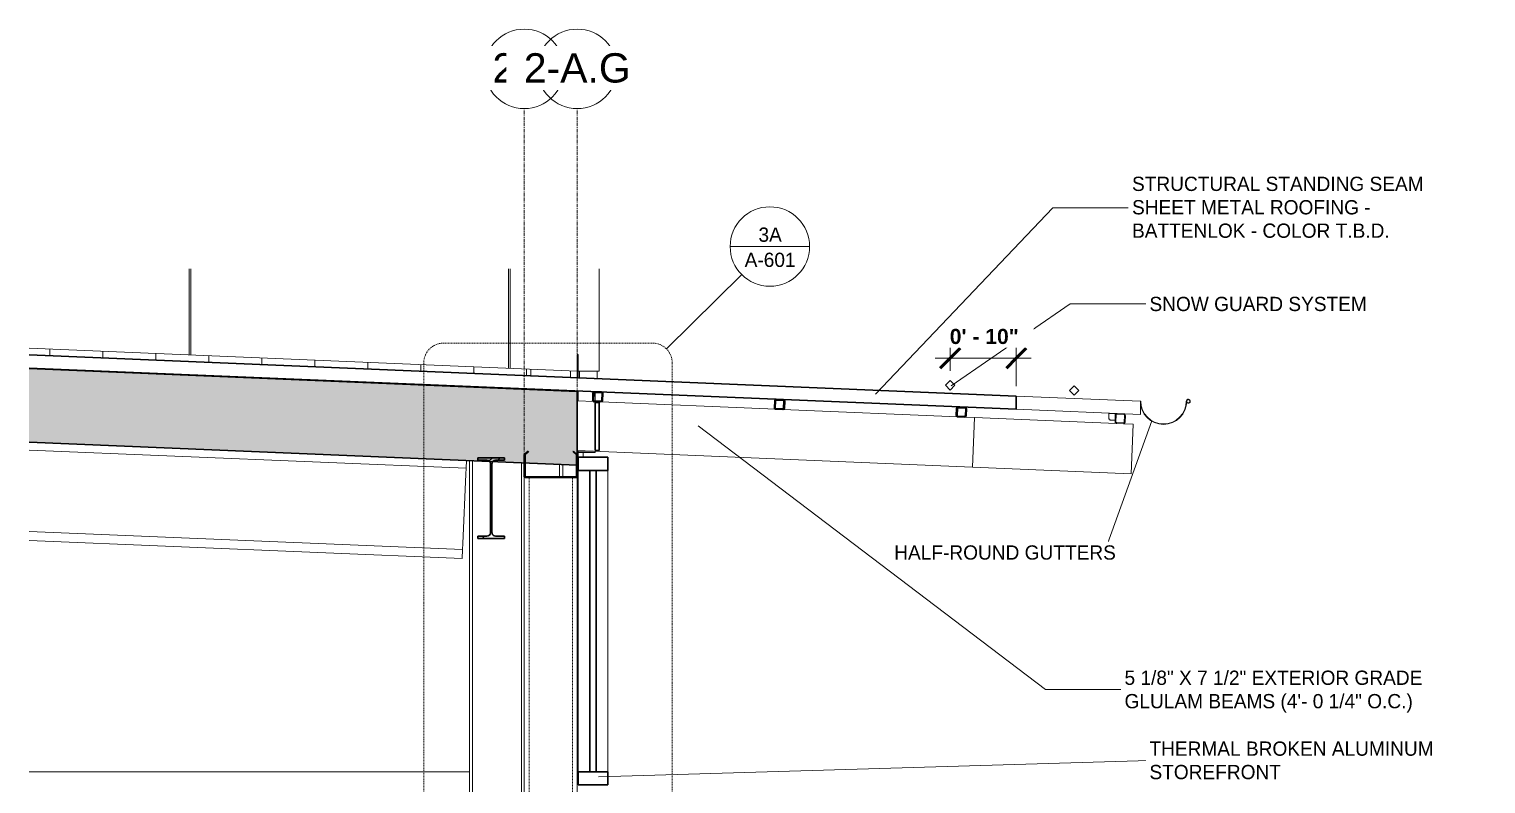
# Model space of a CAD drawing. Header units: inches. Extents: x 22688 to 23652, y -99 to 513.
# Drawn here: x 22712.5 to 22932.5, y 96.2 to 210.2 of the extents above; entities that cross this region are included whole.
import ezdxf

# ---------------------------------------------------------------- set-up
doc = ezdxf.new("R2010")
doc.units = ezdxf.units.IN
doc.header["$MEASUREMENT"] = 0
for name, pattern in [('Dash Dot 3_16_', [0.3125, 0.1875, -0.0625, 0, -0.0625]), ('Grid Line 1_2_', [0.875, 0.5, -0.125, 0.125, -0.125]), ('Hidden 1_8_', [0.1875, 0.125, -0.0625])]:
    doc.linetypes.add(name, pattern=pattern)
for name, color, linetype, lineweight in [('A-ANNO-DIMS', 211, 'Continuous', 9), ('A-ANNO-DIMS-24', 211, 'Continuous', 9), ('A-ANNO-IDEN', 131, 'Continuous', 9), ('A-ANNO-SYMB', 150, 'Continuous', 9), ('A-CLNG', 13, 'Continuous', 30), ('A-CLNG-PATT', 13, 'Continuous', 70), ('A-GLAZ-CURT', 52, 'Continuous', 30), ('A-GLAZ-CWMG', 51, 'Continuous', 30), ('A-ROOF', 132, 'Continuous', 30), ('A-ROOF-OTLN', 132, 'Continuous', 9), ('A-WALL', 113, 'Continuous', 30), ('A-WALL-PATT', 111, 'Continuous', 30), ('E-LITE-EQPM', 33, 'Continuous', 30), ('I-WALL', 2, 'Continuous', 30), ('S-BEAM', 12, 'Continuous', 30), ('S-COLS', 52, 'Continuous', 30), ('S-GRID', 1, 'Continuous', 9), ('S-GRID-IDEN', 1, 'Continuous', 9)]:
    doc.layers.add(name, color=color, linetype=linetype, lineweight=lineweight)
doc.styles.add('Arial_1', font='arial.ttf', dxfattribs={"height": 4.425898})
doc.styles.add('Arial_B', font='arialbd.ttf', dxfattribs={"height": 2.283201})
doc.styles.add('Century Gothic', font='GOTHIC.TTF', dxfattribs={"height": 2.155668})
doc.dimstyles.new('OD_Dimension_-_1_16__Tol_', dxfattribs={"dimscale": 12, "dimtxt": 2.25, "dimasz": 0.25, "dimexe": 0.1875, "dimexo": 0.125, "dimgap": 0.125, "dimtad": 1, "dimdec": 4, "dimrnd": 0.0625, "dimzin": 1, "dimdsep": 46, "dimlunit": 4, "dimtxsty": 'Arial_B', "dimblk1": 'OBLIQUE', "dimblk2": 'OBLIQUE', "dimsah": 1, "dimcen": 0.09, "dimdle": 0.1875, "dimazin": 0, "dimtfac": 1, "dimtdec": 4, "dimtix": 1, "dimtmove": 0, "dimatfit": 3, "dimfxl": 1, "dimtvp": 1, "dimtfill": 1, "dimfrac": 2, "dimtolj": 1, "dimtzin": 0, "dimlwd": 13, "dimlwe": 13, "dimarcsym": 2})
pattern_1 = [(0, (22785.02, 0.88), (-193, 193), [48, -145]), (90, (22785.02, 0.88), (-193, 1e-14), [96, -97]), (180, (22833.02, 96.88), (-193, 193), [48, -145]), (90, (22833.02, 0.88), (-193, 1e-14), [96, -97]), (180, (22833.02, 97.38), (-193, 193), [48, -145]), (90, (22833.02, 97.38), (-193, 1e-14), [96, -97]), (0, (22785.02, 193.38), (-193, 193), [48, -145]), (90, (22785.02, 97.38), (-193, 1e-14), [96, -97]), (0, (22833.27, 48.62), (-193, 193), [48, -145]), (90, (22833.27, 0.5), (-193, 1e-14), [48.125, -144.875]), (90, (22881.27, 0.5), (-193, 1e-14), [48.125, -144.875]), (0, (22833.27, 145.12), (-193, 193), [48, -145]), (90, (22833.27, 49.12), (-193, 1e-14), [96, -97]), (180, (22881.27, 49.12), (-193, 193), [48, -145]), (90, (22881.27, 49.12), (-193, 1e-14), [96, -97]), (90, (22833.27, 145.62), (-193, 1e-14), [48, -145]), (180, (22881.27, 145.62), (-193, 193), [48, -145]), (90, (22881.27, 145.62), (-193, 1e-14), [48, -145]), (0, (22881.52, 0.88), (-193, 193), [48, -145]), (90, (22881.52, 0.88), (-193, 1e-14), [96, -97]), (180, (22929.52, 96.88), (-193, 193), [48, -145]), (90, (22929.52, 0.88), (-193, 1e-14), [96, -97]), (180, (22929.52, 97.38), (-193, 193), [48, -145]), (90, (22929.52, 97.38), (-193, 1e-14), [96, -97]), (0, (22881.52, 193.38), (-193, 193), [48, -145]), (90, (22881.52, 97.38), (-193, 1e-14), [96, -97]), (0, (22929.77, 48.62), (-193, 193), [48, -145]), (90, (22929.77, 0.5), (-193, 1e-14), [48.125, -144.875]), (90, (22977.77, 0.5), (-193, 1e-14), [48.125, -144.875]), (0, (22929.77, 145.12), (-193, 193), [48, -145]), (90, (22929.77, 49.12), (-193, 1e-14), [96, -97]), (180, (22977.77, 49.12), (-193, 193), [48, -145]), (90, (22977.77, 49.12), (-193, 1e-14), [96, -97]), (90, (22929.77, 145.62), (-193, 1e-14), [48, -145]), (180, (22977.77, 145.62), (-193, 193), [48, -145]), (90, (22977.77, 145.62), (-193, 1e-14), [48, -145])]
pattern_2 = [(45, (22007.282, 102), (-2.375879, 2.375879), []), (45, (22007.282, 105.6), (-2.375879, 2.375879), [])]

# ---------------------------------------------------------------- blocks, each defined once
blk = doc.blocks.new('W-Wide Flange-Column - B2_E-1389165-Wall Section - One Story - Storefront')
at = {"layer": 'S-COLS', "color": 8, "lineweight": 18}
for p, q in [((22779.05, 144.99), (22779.05, 0)), ((22779.49, 144.97), (22779.49, 0)), ((22786.87, 144.66), (22786.87, 0)), ((22787.3, 142.44), (22787.3, 142.63))]:
    blk.add_line(p, q, dxfattribs=at)
blk = doc.blocks.new('W-Wide Flange - 1_-3_ deep-1401279-Wall Section - One Story - Storefront')
at = {"layer": 'S-BEAM', "color": 8, "lineweight": 18}
for p, q in [((22778.5, 143.84), (22712.51, 146.59)), ((22778.5, 143.84), (22778.46, 142.95)), ((22778.55, 145.01), (22778.5, 143.84)), ((22778.46, 142.95), (22778.02, 132.46)), ((22712.51, 134.3), (22777.99, 131.57)), ((22777.93, 130.21), (22712.51, 132.93)), ((22778.02, 132.46), (22777.99, 131.57)), ((22777.99, 131.57), (22777.93, 130.21))]:
    blk.add_line(p, q, dxfattribs=at)
blk = doc.blocks.new('W-Wide Flange - W12X19-1732174-Wall Section - One Story - Storefront')
at = {"layer": 'S-BEAM', "lineweight": 9}
h = blk.add_hatch(dxfattribs=at)
h.set_pattern_fill('FP_6', color=253, style=0, pattern_type=2)
h.set_pattern_definition(pattern_2)
h.paths.add_polyline_path([(22780.3, 133.23), (22784.31, 133.23), (22784.31, 133.58), (22782.95, 133.58), (22782.74, 133.62), (22782.57, 133.73), (22782.46, 133.9), (22782.42, 134.1), (22782.42, 144.55), (22782.46, 144.75), (22782.57, 144.92), (22782.74, 145.04), (22782.95, 145.08), (22784.31, 145.08), (22784.31, 145.43), (22780.3, 145.43), (22780.3, 145.08), (22781.66, 145.08), (22781.86, 145.04), (22782.03, 144.92), (22782.15, 144.75), (22782.19, 144.55), (22782.19, 134.1), (22782.15, 133.9), (22782.03, 133.73), (22781.86, 133.62), (22781.66, 133.58), (22780.3, 133.58)], flags=0)
at = {"layer": 'S-BEAM', "color": 7}
for p, q in [((22784.31, 145.43), (22780.3, 145.43)), ((22780.3, 145.43), (22780.3, 145.08)), ((22784.31, 145.08), (22784.31, 145.43)), ((22780.3, 145.08), (22781.66, 145.08)), ((22782.19, 144.55), (22782.19, 134.1)), ((22782.42, 134.1), (22782.42, 144.55)), ((22782.95, 145.08), (22784.31, 145.08)), ((22781.66, 133.58), (22780.3, 133.58)), ((22780.3, 133.58), (22780.3, 133.23)), ((22780.3, 133.23), (22784.31, 133.23)), ((22784.31, 133.58), (22782.95, 133.58)), ((22784.31, 133.23), (22784.31, 133.58))]:
    blk.add_line(p, q, dxfattribs=at)
for centre, start, end in [((22781.66, 144.55), 0, 90), ((22782.95, 144.55), 90, 180), ((22781.66, 134.1), 270, 0), ((22782.95, 134.1), 180, 270)]:
    blk.add_arc(centre, 0.525, start, end, dxfattribs=at)
blk = doc.blocks.new('Girt_C - 8_D-1757376-Wall Section - One Story - Storefront')
at = {"layer": 'S-BEAM', "color": 8, "lineweight": 18}
blk.add_line((22796.19, 146.23), (22796.19, 145.5), dxfattribs=at)
blk = doc.blocks.new('Dimension Lumber - 5_5 x 7_5 Glulam-1730132-Wall Section - One Story - Storefront')
at = {"layer": 'S-BEAM', "color": 8, "lineweight": 18}
for p, q in [((22795.3, 154.01), (22797.85, 153.9)), ((22798.88, 153.86), (22825.31, 152.76)), ((22826.34, 152.71), (22852.77, 151.61)), ((22853.81, 151.57), (22855.29, 151.51)), ((22855.29, 151.51), (22854.98, 144.01)), ((22854.98, 144.01), (22795.3, 146.5))]:
    blk.add_line(p, q, dxfattribs=at)
blk = doc.blocks.new('Dimension Lumber - 5_5 x 7_5 Glulam-1730133-Wall Section - One Story - Storefront')
at = {"layer": 'S-BEAM', "color": 8, "lineweight": 18}
for p, q in [((22855.29, 151.51), (22876.77, 150.61)), ((22877.81, 150.57), (22879.29, 150.51)), ((22879.29, 150.51), (22878.98, 143.01)), ((22878.98, 143.01), (22854.98, 144.01))]:
    blk.add_line(p, q, dxfattribs=at)
blk = doc.blocks.new('System Panel - INSULATED LOW-E GLAZING _SEE ELEVATIONS FOR U-FACTOR_ SHGC_ _ LT_-1142338-Wall Section - One Story - Storefront')
at = {"layer": 'A-GLAZ-CURT', "color": 7}
for p, q in [((22797.18, 143.5), (22797.18, 98)), ((22798.18, 143.5), (22797.18, 143.5)), ((22798.18, 98), (22798.18, 143.5)), ((22797.18, 98), (22798.18, 98))]:
    blk.add_line(p, q, dxfattribs=at)
at = {"layer": 'A-GLAZ-CURT', "color": 10, "lineweight": 18}
for p, q in [((22797.18, 143.5), (22797.18, 98)), ((22798.18, 143.5), (22797.18, 143.5)), ((22798.18, 98), (22798.18, 143.5)), ((22797.18, 98), (22798.18, 98))]:
    blk.add_line(p, q, dxfattribs=at)
blk = doc.blocks.new('Rectangular Mullion - Exterior 2_ x 4_5_-769207-Wall Section - One Story - Storefront')
at = {"layer": 'A-GLAZ-CWMG', "color": 7}
for p, q in [((22795.43, 145.5), (22795.43, 143.5)), ((22799.93, 145.5), (22795.43, 145.5)), ((22799.93, 143.5), (22799.93, 145.5)), ((22795.43, 143.5), (22799.93, 143.5))]:
    blk.add_line(p, q, dxfattribs=at)
blk = doc.blocks.new('Rectangular Mullion - Exterior 2_ x 4_5_-1135298-Wall Section - One Story - Storefront')
at = {"layer": 'A-GLAZ-CWMG', "color": 7}
for p, q in [((22795.43, 98), (22795.43, 96)), ((22799.93, 98), (22795.43, 98)), ((22799.93, 96), (22799.93, 98)), ((22795.43, 96), (22799.93, 96))]:
    blk.add_line(p, q, dxfattribs=at)
blk = doc.blocks.new('Rectangular Mullion - Exterior 2_ x 4_5_-1142356-Wall Section - One Story - Storefront')
at = {"layer": 'A-GLAZ-CWMG', "color": 10, "lineweight": 18}
for p, q in [((22795.43, 143.5), (22797.18, 143.5)), ((22797.18, 143.5), (22798.18, 143.5)), ((22798.18, 143.5), (22799.93, 143.5)), ((22797.18, 98), (22795.43, 98)), ((22798.18, 98), (22797.18, 98)), ((22799.93, 98), (22798.18, 98))]:
    blk.add_line(p, q, dxfattribs=at)
at = {"layer": 'A-GLAZ-CWMG', "color": 8, "lineweight": 18}
for p, q in [((22795.43, 98), (22795.43, 143.5)), ((22799.93, 143.5), (22799.93, 98))]:
    blk.add_line(p, q, dxfattribs=at)
blk = doc.blocks.new('Girt_C - 8_D-1732029-Wall Section - One Story - Storefront')
at = {"layer": 'S-BEAM', "lineweight": 9}
h = blk.add_hatch(dxfattribs=at)
h.set_pattern_fill('FP_6', color=253, style=0, pattern_type=2)
h.set_pattern_definition(pattern_2)
h.paths.add_polyline_path([(22795.12, 142.44), (22795.25, 142.49), (22795.3, 142.63), (22795.3, 145.94), (22794.73, 146.42), (22794.66, 146.34), (22795.19, 145.89), (22795.19, 142.62), (22795.17, 142.57), (22795.12, 142.55), (22787.49, 142.55), (22787.44, 142.57), (22787.41, 142.62), (22787.41, 145.89), (22787.95, 146.34), (22787.88, 146.42), (22787.3, 145.94), (22787.3, 142.63), (22787.36, 142.49), (22787.49, 142.44), (22792.26, 142.44)], flags=0)
at = {"layer": 'S-BEAM', "color": 7}
for p, q in [((22787.88, 146.42), (22787.3, 145.94)), ((22787.3, 145.94), (22787.3, 142.63)), ((22787.41, 145.89), (22787.95, 146.34)), ((22787.41, 142.62), (22787.41, 145.89)), ((22787.95, 146.34), (22787.88, 146.42)), ((22794.73, 146.42), (22794.66, 146.34)), ((22794.66, 146.34), (22795.19, 145.89)), ((22795.3, 145.94), (22794.73, 146.42)), ((22795.19, 145.89), (22795.19, 142.62)), ((22795.3, 142.63), (22795.3, 145.94)), ((22795.12, 142.55), (22787.49, 142.55)), ((22787.49, 142.44), (22795.12, 142.44))]:
    blk.add_line(p, q, dxfattribs=at)
for centre, radius, start, end in [((22787.49, 142.63), 0.187, 180, 270), ((22787.49, 142.63), 0.0782, 183.0424, 270), ((22795.12, 142.63), 0.188, 270, 0), ((22795.12, 142.63), 0.0782, 270, 357.8773)]:
    blk.add_arc(centre, radius, start, end, dxfattribs=at)
blk = doc.blocks.new('HSS-Hollow Structural Section - HSS1-1_2X1-1_2X1_8 - Obsolete-1395972-Wall Section - One Story - Storefront')
at = {"layer": 'S-BEAM', "lineweight": 9}
h = blk.add_hatch(dxfattribs=at)
h.set_pattern_fill('FP_6', color=253, style=0, pattern_type=2)
h.set_pattern_definition(pattern_2)
h.paths.add_polyline_path([(22853.81, 151.57), (22853.97, 151.63), (22854.05, 151.79), (22854.09, 152.83), (22854.03, 152.99), (22853.87, 153.07), (22852.84, 153.11), (22852.67, 153.05), (22852.59, 152.89), (22852.55, 151.85), (22852.61, 151.69), (22852.77, 151.61)], flags=0)
h.paths.add_polyline_path([(22853.81, 151.68), (22852.78, 151.73), (22852.7, 151.77), (22852.67, 151.85), (22852.71, 152.88), (22852.75, 152.96), (22852.83, 152.99), (22853.87, 152.95), (22853.95, 152.91), (22853.98, 152.83), (22853.93, 151.8), (22853.9, 151.72)], flags=0)
at = {"layer": 'S-BEAM', "color": 7}
for p, q in [((22852.59, 152.89), (22852.55, 151.85)), ((22852.67, 151.85), (22852.71, 152.88)), ((22852.83, 152.99), (22853.87, 152.95)), ((22853.87, 153.07), (22852.84, 153.11)), ((22853.98, 152.83), (22853.93, 151.8)), ((22854.05, 151.79), (22854.09, 152.83)), ((22852.77, 151.61), (22853.81, 151.57)), ((22853.81, 151.68), (22852.78, 151.73))]:
    blk.add_line(p, q, dxfattribs=at)
for centre, radius, start, end in [((22852.78, 151.84), 0.232, 177.6141, 267.6141), ((22852.83, 152.88), 0.232, 87.6141, 177.6141), ((22852.78, 151.84), 0.116, 177.6141, 267.6141), ((22852.83, 152.88), 0.116, 87.6141, 177.6141), ((22853.86, 152.84), 0.232, 357.6141, 87.6141), ((22853.86, 152.84), 0.116, 357.6141, 87.6141), ((22853.82, 151.8), 0.116, 267.6141, 357.6141), ((22853.82, 151.8), 0.232, 267.6141, 357.6141)]:
    blk.add_arc(centre, radius, start, end, dxfattribs=at)
blk = doc.blocks.new('HSS-Hollow Structural Section - HSS1-1_2X1-1_2X1_8 - Obsolete-V1-Wall Section - One Story - Storefront')
at = {"layer": 'S-BEAM', "lineweight": 9}
h = blk.add_hatch(dxfattribs=at)
h.set_pattern_fill('FP_6', color=253, style=0, pattern_type=2)
h.set_pattern_definition(pattern_2)
h.paths.add_polyline_path([(22826.34, 152.71), (22826.51, 152.77), (22826.58, 152.94), (22826.63, 153.97), (22826.57, 154.14), (22826.4, 154.21), (22825.37, 154.26), (22825.2, 154.19), (22825.13, 154.03), (22825.09, 153), (22825.15, 152.83), (22825.31, 152.76)], flags=0)
h.paths.add_polyline_path([(22826.35, 152.83), (22825.31, 152.87), (22825.23, 152.91), (22825.2, 152.99), (22825.24, 154.03), (22825.28, 154.11), (22825.37, 154.14), (22826.4, 154.1), (22826.48, 154.06), (22826.51, 153.98), (22826.47, 152.94), (22826.43, 152.86)], flags=0)
at = {"layer": 'S-BEAM', "color": 7}
for p, q in [((22825.13, 154.03), (22825.09, 153)), ((22825.2, 152.99), (22825.24, 154.03)), ((22826.4, 154.21), (22825.37, 154.26)), ((22825.37, 154.14), (22826.4, 154.1)), ((22826.35, 152.83), (22825.31, 152.87)), ((22825.31, 152.76), (22826.34, 152.71)), ((22826.51, 153.98), (22826.47, 152.94)), ((22826.58, 152.94), (22826.63, 153.97))]:
    blk.add_line(p, q, dxfattribs=at)
for centre, radius, start, end in [((22825.36, 154.02), 0.232, 87.6141, 177.6141), ((22825.36, 154.02), 0.116, 87.6141, 177.6141), ((22826.4, 153.98), 0.232, 357.6141, 87.6141), ((22826.4, 153.98), 0.116, 357.6141, 87.6141), ((22825.32, 152.99), 0.232, 177.6141, 267.6141), ((22825.32, 152.99), 0.116, 177.6141, 267.6141), ((22826.35, 152.94), 0.232, 267.6141, 357.6141), ((22826.35, 152.94), 0.116, 267.6141, 357.6141)]:
    blk.add_arc(centre, radius, start, end, dxfattribs=at)
blk = doc.blocks.new('HSS-Hollow Structural Section - HSS1-1_2X1-1_2X1_8 - Obsolete-V2-Wall Section - One Story - Storefront')
at = {"layer": 'S-BEAM', "lineweight": 9}
h = blk.add_hatch(dxfattribs=at)
h.set_pattern_fill('FP_6', color=253, style=0, pattern_type=2)
h.set_pattern_definition(pattern_2)
h.paths.add_polyline_path([(22798.88, 153.86), (22799.05, 153.92), (22799.12, 154.08), (22799.17, 155.11), (22799.11, 155.28), (22798.95, 155.36), (22797.91, 155.4), (22797.74, 155.34), (22797.67, 155.18), (22797.63, 154.14), (22797.69, 153.98), (22797.85, 153.9), (22797.95, 153.9)], flags=0)
h.paths.add_polyline_path([(22798.89, 153.97), (22797.85, 154.02), (22797.77, 154.05), (22797.74, 154.14), (22797.79, 155.17), (22797.82, 155.25), (22797.91, 155.28), (22798.94, 155.24), (22799.02, 155.2), (22799.05, 155.12), (22799.01, 154.08), (22798.97, 154)], flags=0)
at = {"layer": 'S-BEAM', "color": 7}
for p, q in [((22797.67, 155.18), (22797.63, 154.14)), ((22797.74, 154.14), (22797.79, 155.17)), ((22798.95, 155.36), (22797.91, 155.4)), ((22797.91, 155.28), (22798.94, 155.24)), ((22799.05, 155.12), (22799.01, 154.08)), ((22799.12, 154.08), (22799.17, 155.11)), ((22798.89, 153.97), (22797.85, 154.02)), ((22797.85, 153.9), (22798.88, 153.86))]:
    blk.add_line(p, q, dxfattribs=at)
for centre, radius, start, end in [((22797.86, 154.13), 0.232, 177.6141, 267.6141), ((22797.9, 155.17), 0.232, 87.6141, 177.6141), ((22797.86, 154.13), 0.116, 177.6141, 267.6141), ((22797.9, 155.17), 0.116, 87.6141, 177.6141), ((22798.89, 154.09), 0.232, 267.6141, 357.6141), ((22798.89, 154.09), 0.116, 267.6141, 357.6141), ((22798.94, 155.12), 0.116, 357.6141, 87.6141), ((22798.94, 155.12), 0.232, 357.6141, 87.6141)]:
    blk.add_arc(centre, radius, start, end, dxfattribs=at)
blk = doc.blocks.new('HSS-Hollow Structural Section - HSS1-1_2X1-1_2X1_8 - Obsolete-1395973-Wall Section - One Story - Storefront')
at = {"layer": 'S-BEAM', "color": 8, "lineweight": 18}
for p, q in [((22876.59, 151.89), (22876.55, 150.85)), ((22876.67, 150.85), (22876.71, 151.88)), ((22876.83, 151.99), (22877.87, 151.95)), ((22877.87, 152.07), (22876.84, 152.11)), ((22877.98, 151.83), (22877.93, 150.8)), ((22878.05, 150.79), (22878.09, 151.83)), ((22876.77, 150.61), (22877.81, 150.57)), ((22877.81, 150.68), (22876.78, 150.73))]:
    blk.add_line(p, q, dxfattribs=at)
for centre, radius, start, end in [((22876.83, 151.88), 0.232, 87.6141, 177.6141), ((22876.83, 151.88), 0.116, 87.6141, 177.6141), ((22877.86, 151.84), 0.232, 357.6141, 87.6141), ((22877.86, 151.84), 0.116, 357.6141, 87.6141), ((22876.78, 150.84), 0.232, 177.6141, 267.6141), ((22876.78, 150.84), 0.116, 177.6141, 267.6141), ((22877.82, 150.8), 0.116, 267.6141, 357.6141), ((22877.82, 150.8), 0.232, 267.6141, 357.6141)]:
    blk.add_arc(centre, radius, start, end, dxfattribs=at)
blk = doc.blocks.new('C-Channel-Column - C8X13_7-1665977-Wall Section - One Story - Storefront')
at = {"layer": 'S-COLS', "color": 8, "linetype": 'Hidden 1_8_', "lineweight": 18}
for p, q in [((22788.02, 0), (22788.02, 142.44)), ((22794.59, 0), (22794.59, 142.44))]:
    blk.add_line(p, q, dxfattribs=at)
blk = doc.blocks.new('Roofs 1 - Roofs 1-1982971-Wall Section - One Story - Storefront')
at = {"layer": 'A-ROOF', "color": 7}
for p, q in [((22851.62, 157.08), (22850.91, 156.37)), ((22850.91, 156.37), (22851.62, 155.66)), ((22852.32, 156.37), (22851.62, 157.08)), ((22851.62, 155.66), (22852.32, 156.37))]:
    blk.add_line(p, q, dxfattribs=at)
blk = doc.blocks.new('Roofs 2 - Roofs 1-1983237-Wall Section - One Story - Storefront')
at = {"layer": 'A-ROOF', "color": 8, "lineweight": 18}
for p, q in [((22870.35, 156.3), (22869.64, 155.59)), ((22871.06, 155.59), (22870.35, 156.3)), ((22869.64, 155.59), (22870.35, 154.88)), ((22870.35, 154.88), (22871.06, 155.59))]:
    blk.add_line(p, q, dxfattribs=at)
blk = doc.blocks.new('EXTERIOR LED - SUNRISE LED Light Bar-970652-Wall Section - One Story - Storefront')
at = {"layer": 'E-LITE-EQPM', "color": 8, "lineweight": 18}
for p, q in [((22876.57, 152.12), (22875.57, 152.12)), ((22875.57, 152.12), (22875.57, 151.28)), ((22876.57, 151.12), (22876.57, 152.12)), ((22875.57, 151.28), (22875.74, 151.28)), ((22875.74, 151.28), (22875.74, 151.12)), ((22875.74, 151.12), (22876.57, 151.12))]:
    blk.add_line(p, q, dxfattribs=at)
blk = doc.blocks.new('Grid - Grid Head - Circle-14747-Wall Section - One Story - Storefront')
at = {"layer": 'S-GRID-IDEN'}
blk.add_circle((22787.3, 204.17), 6, dxfattribs=at)
blk = doc.blocks.new('Section - Callout Head-19020-Wall Section - One Story - Storefront')
at = {"layer": 'A-ANNO-SYMB'}
blk.add_line((22818.4, 177.33), (22830.4, 177.33), dxfattribs=at)
for start, end in [(0, 180), (180, 360)]:
    blk.add_arc((22824.4, 177.33), 6, start, end, dxfattribs=at)
blk = doc.blocks.new('DIMBLOCK1-Wall Section - One Story - Storefront')
at = {"layer": 'A-ANNO-DIMS-24', "lineweight": 13}
for p, q in [((22851.62, 158.58), (22851.62, 162.72)), ((22861.62, 156.25), (22861.62, 162.72)), ((22849.37, 160.47), (22863.87, 160.47)), ((22851.62, 160.47), (22851.62, 158.58)), ((22861.62, 160.47), (22861.62, 156.25))]:
    blk.add_line(p, q, dxfattribs=at)
at = {"layer": 'A-ANNO-DIMS-24', "lineweight": 50}
for p, q in [((22851.62, 160.47), (22853.12, 161.97)), ((22861.62, 160.47), (22863.12, 161.97)), ((22851.62, 160.47), (22850.12, 158.97)), ((22861.62, 160.47), (22860.12, 158.97))]:
    blk.add_line(p, q, dxfattribs=at)
at = {"layer": 'A-ANNO-DIMS-24', "color": 0, "lineweight": 13, "insert": (22851.56, 164.89), "char_height": 2.283, "width": 12.1286, "attachment_point": 1, "line_spacing_factor": 0.938532, "style": 'Arial_B', "bg_fill": 3, "box_fill_scale": 1.25, "bg_fill_color": 0, "bg_fill_transparency": 0}
blk.add_mtext('0\' - 10"', dxfattribs=at)
blk = doc.blocks.new('_Oblique')
at = {"color": 0, "linetype": 'ByBlock', "lineweight": -2}
blk.add_line((-0.5, -0.5), (0.5, 0.5), dxfattribs=at)

msp = doc.modelspace()

# ---------------------------------------------------------------- hatches: boundary and pattern name
at = {"layer": 'A-CLNG-PATT', "lineweight": 9}
h = msp.add_hatch(dxfattribs=at)
h.set_pattern_fill('FP_5', color=253, style=0, pattern_type=2)
h.set_pattern_definition([(161.57, (22007.402, 102.12), (-0.9603837, -0.00039918), [0, -6.83, 0.758, 0]), (18.43, (22007.162, 102.12), (-0.9603837, 0.00039918), [0, -6.83, 0.758, 0]), (108.43, (22007.402, 102.12), (0.47951018, -2.4005264), [2.276, -5.312]), (71.57, (22007.162, 102.12), (0.47951018, 2.4005264), [2.276, -5.312])])
h.paths.add_polyline_path([(22795.30281, 144.31066), (22795.30281, 155.44531), (22712.51316, 158.89488), (22712.51316, 147.76023), (22792.25727, 144.43755)], flags=0)
at = {"layer": 'A-WALL-PATT', "lineweight": 9}
h = msp.add_hatch(dxfattribs=at)
h.set_pattern_fill('FP_4', color=43, style=0, pattern_type=2)
h.set_pattern_definition(pattern_1)
h.paths.add_polyline_path([(22795.80281, 158.48958), (22795.80281, 173.98227), (22712.51316, 173.98227), (22712.51316, 161.95998), (22795.30281, 158.5209), (22795.30281, 161), (22795.42781, 161), (22795.42781, 158.5052)], flags=0)
h = msp.add_hatch(dxfattribs=at)
h.set_pattern_fill('FP_4', color=43, style=0, pattern_type=2)
h.set_pattern_definition(pattern_1)
h.paths.add_polyline_path([(22795.80281, 158.50008), (22798.61531, 158.50008), (22798.61531, 173.98227), (22795.80281, 173.98227), (22795.80281, 159.44294)], flags=0)
h = msp.add_hatch(dxfattribs=at)
h.set_pattern_fill('FP_2', color=43, style=0, pattern_type=2)
h.set_pattern_definition([(270, (23131.654, 100.524), (8, 5e-16), [])])
h.paths.add_polyline_path([(22798.30281, 157.38454), (22798.30281, 158.50008), (22795.42781, 158.48958), (22795.42781, 157.50434), (22797.9539, 157.39908)], flags=0)
h.paths.add_polyline_path([(22795.30281, 157.50954), (22795.30281, 158.51041), (22794.30281, 158.55208), (22794.30281, 157.55121)], flags=0)
h.paths.add_polyline_path([(22788.30281, 157.80121), (22788.30281, 158.80208), (22712.51316, 161.95998), (22712.51316, 160.95911), (22780.86402, 158.11116)], flags=0)
h = msp.add_hatch(dxfattribs=at)
h.set_pattern_fill('FP_8', color=43, style=0, pattern_type=2)
h.set_pattern_definition([(90, (22638.93, -191.25), (-193, -193), [48, -145]), (180, (22638.93, -191.25), (-2e-14, -193), [96, -97]), (270, (22542.93, -143.25), (-193, -193), [48, -145]), (180, (22638.93, -143.25), (-2e-14, -193), [96, -97]), (270, (22542.43, -143.25), (-193, -193), [48, -145]), (180, (22542.43, -143.25), (-2e-14, -193), [96, -97]), (90, (22446.43, -191.25), (-193, -193), [48, -145]), (180, (22542.43, -191.25), (-2e-14, -193), [96, -97]), (90, (22591.18, -143), (-193, -193), [48, -145]), (180, (22639.3, -143), (-2e-14, -193), [48.125, -144.875]), (180, (22639.3, -95), (-2e-14, -193), [48.125, -144.875]), (90, (22494.68, -143), (-193, -193), [48, -145]), (180, (22590.68, -143), (-2e-14, -193), [96, -97]), (270, (22590.68, -95), (-193, -193), [48, -145]), (180, (22590.68, -95), (-2e-14, -193), [96, -97]), (180, (22494.18, -143), (-2e-14, -193), [48, -145]), (270, (22494.18, -95), (-193, -193), [48, -145]), (180, (22494.18, -95), (-2e-14, -193), [48, -145]), (90, (22638.93, -94.75), (-193, -193), [48, -145]), (180, (22638.93, -94.75), (-2e-14, -193), [96, -97]), (270, (22542.93, -46.75), (-193, -193), [48, -145]), (180, (22638.93, -46.75), (-2e-14, -193), [96, -97]), (270, (22542.43, -46.75), (-193, -193), [48, -145]), (180, (22542.43, -46.75), (-2e-14, -193), [96, -97]), (90, (22446.43, -94.75), (-193, -193), [48, -145]), (180, (22542.43, -94.75), (-2e-14, -193), [96, -97]), (90, (22591.18, -46.5), (-193, -193), [48, -145]), (180, (22639.3, -46.5), (-2e-14, -193), [48.125, -144.875]), (180, (22639.3, 1.5), (-2e-14, -193), [48.125, -144.875]), (90, (22494.68, -46.5), (-193, -193), [48, -145]), (180, (22590.68, -46.5), (-2e-14, -193), [96, -97]), (270, (22590.68, 1.5), (-193, -193), [48, -145]), (180, (22590.68, 1.5), (-2e-14, -193), [96, -97]), (180, (22494.18, -46.5), (-2e-14, -193), [48, -145]), (270, (22494.18, 1.5), (-193, -193), [48, -145]), (180, (22494.18, 1.5), (-2e-14, -193), [48, -145])])
h.paths.add_polyline_path([(22795.42781, 146.22917), (22797.99031, 146.22917), (22797.99031, 146.38802), (22795.42781, 146.49479)], flags=0)
h.paths.add_polyline_path([(22797.84841, 153.90044), (22797.68733, 153.97516), (22797.62627, 154.1419), (22797.6694, 155.177), (22797.74412, 155.33808), (22797.90603, 155.39934), (22795.42781, 155.5026), (22795.42781, 154.0013), (22797.82266, 153.90151)], flags=0)
h.paths.add_polyline_path([(22797.99031, 154.01063), (22797.99031, 155.27973), (22797.90603, 155.28324), (22797.82266, 155.25271), (22797.7853, 155.17217), (22797.74217, 154.13707), (22797.7853, 154.04786), (22797.85324, 154.01634), (22797.9539, 154.01215)], flags=0)
h.paths.add_polyline_path([(22795.30281, 155.44531), (22795.30281, 155.50781), (22794.30281, 155.54948), (22794.30281, 155.48698), (22795.10558, 155.45353)], flags=0)
h.paths.add_polyline_path([(22788.30281, 155.73698), (22788.30281, 155.79948), (22712.51316, 158.95738), (22712.51316, 158.89488), (22780.86402, 156.04693)], flags=0)
h = msp.add_hatch(dxfattribs=at)
h.set_pattern_fill('FP_3', color=43, style=0, pattern_type=2)
h.set_pattern_definition([(90, (22647.7, 243), (-193, -193), [48, -145]), (180, (22647.7, 243), (-2e-14, -193), [96, -97]), (270, (22551.7, 291), (-193, -193), [48, -145]), (180, (22647.7, 291), (-2e-14, -193), [96, -97]), (270, (22551.2, 291), (-193, -193), [48, -145]), (180, (22551.2, 291), (-2e-14, -193), [96, -97]), (90, (22455.2, 243), (-193, -193), [48, -145]), (180, (22551.2, 243), (-2e-14, -193), [96, -97]), (90, (22599.96, 291.25), (-193, -193), [48, -145]), (180, (22648.08, 291.25), (-2e-14, -193), [48.125, -144.875]), (180, (22648.08, 339.25), (-2e-14, -193), [48.125, -144.875]), (90, (22503.46, 291.25), (-193, -193), [48, -145]), (180, (22599.46, 291.25), (-2e-14, -193), [96, -97]), (270, (22599.46, 339.25), (-193, -193), [48, -145]), (180, (22599.46, 339.25), (-2e-14, -193), [96, -97]), (180, (22502.96, 291.25), (-2e-14, -193), [48, -145]), (270, (22502.96, 339.25), (-193, -193), [48, -145]), (180, (22502.96, 339.25), (-2e-14, -193), [48, -145]), (90, (22647.7, 339.5), (-193, -193), [48, -145]), (180, (22647.7, 339.5), (-2e-14, -193), [96, -97]), (270, (22551.7, 387.5), (-193, -193), [48, -145]), (180, (22647.7, 387.5), (-2e-14, -193), [96, -97]), (270, (22551.2, 387.5), (-193, -193), [48, -145]), (180, (22551.2, 387.5), (-2e-14, -193), [96, -97]), (90, (22455.2, 339.5), (-193, -193), [48, -145]), (180, (22551.2, 339.5), (-2e-14, -193), [96, -97]), (90, (22599.96, 387.75), (-193, -193), [48, -145]), (180, (22648.08, 387.75), (-2e-14, -193), [48.125, -144.875]), (180, (22648.08, 435.75), (-2e-14, -193), [48.125, -144.875]), (90, (22503.46, 387.75), (-193, -193), [48, -145]), (180, (22599.46, 387.75), (-2e-14, -193), [96, -97]), (270, (22599.46, 435.75), (-193, -193), [48, -145]), (180, (22599.46, 435.75), (-2e-14, -193), [96, -97]), (180, (22502.96, 387.75), (-2e-14, -193), [48, -145]), (270, (22502.96, 435.75), (-193, -193), [48, -145]), (180, (22502.96, 435.75), (-2e-14, -193), [48, -145])])
h.paths.add_polyline_path([(22795.30281, 0), (22795.42781, 0), (22795.42781, 145.5), (22795.30281, 145.5), (22795.30162, 142.62213), (22795.24789, 142.49242), (22795.11534, 142.43751), (22795.30281, 142.4375), (22795.30281, 2)], flags=0)
h.paths.add_polyline_path([(22787.33445, 142.4375), (22787.49025, 142.43752), (22787.35773, 142.49242), (22787.30281, 142.6209), (22787.30281, 142.4375)], flags=0)
h.paths.add_polyline_path([(22792.25727, 142.54688), (22795.11534, 142.54688), (22795.16957, 142.56875), (22795.19344, 142.625), (22795.19344, 144.31521), (22787.41219, 144.63943), (22787.41219, 142.6209), (22787.43646, 142.56832), (22787.49031, 142.54688)], flags=0)

# ---------------------------------------------------------------- linework, layer by layer
at = {"layer": 'A-ANNO-IDEN', "color": 153}
for p, q in [((22840.372, 155.02383), (22867.14424, 183.18777)), ((22867.14424, 183.18777), (22879.09355, 183.18777)), ((22851.78156, 156.30954), (22869.77625, 168.68736)), ((22869.77625, 168.68736), (22881.72555, 168.68736)), ((22882.0731, 151.02054), (22874.91542, 131.14616)), ((22874.91542, 131.14616), (22874.40966, 131.14616)), ((22866.0132, 110.40581), (22877.96251, 110.40581)), ((22798.50648, 97.24761), (22881.72555, 99.69861))]:
    msp.add_line(p, q, dxfattribs=at)
at = {"layer": 'A-ANNO-SYMB'}
msp.add_line((22808.77509, 161.86146), (22820.13461, 173.10863), dxfattribs=at)
at = {"layer": 'A-ANNO-SYMB', "linetype": 'Dash Dot 3_16_'}
for p, q in [((22806.64326, 162.7507), (22775.1202, 162.7507)), ((22772.1202, 159.7507), (22772.1202, -6.62087)), ((22809.64326, -6.62087), (22809.64326, 159.7507))]:
    msp.add_line(p, q, dxfattribs=at)
for centre, start, end in [((22775.1202, 159.7507), 90, 180), ((22806.64326, 159.7507), 0, 90)]:
    msp.add_arc(centre, 3, start, end, dxfattribs=at)
at = {"layer": 'A-CLNG', "color": 7}
for p, q in [((22795.30281, 155.44531), (22712.51316, 158.89488)), ((22795.30281, 144.31066), (22795.30281, 155.44531)), ((22712.51316, 147.76023), (22795.30281, 144.31066))]:
    msp.add_line(p, q, dxfattribs=at)
at = {"layer": 'A-ROOF', "color": 7}
for p, q in [((22861.61531, 154.74652), (22712.51316, 160.95911)), ((22712.51316, 158.95738), (22861.61531, 152.74479)), ((22861.61531, 152.74479), (22861.61531, 154.74652))]:
    msp.add_line(p, q, dxfattribs=at)
at = {"layer": 'A-ROOF', "color": 8, "lineweight": 18}
for p, q in [((22861.61531, 154.74652), (22880.3513, 153.96586)), ((22880.3513, 151.96412), (22861.61531, 152.74479)), ((22880.3513, 153.96586), (22880.3513, 151.96412))]:
    msp.add_line(p, q, dxfattribs=at)
at = {"layer": 'A-ROOF-OTLN', "color": 8, "lineweight": 18}
for p, q in [((22880.4138, 153.96586), (22880.3513, 153.96586)), ((22887.45167, 153.76891), (22887.40704, 153.72428))]:
    msp.add_line(p, q, dxfattribs=at)
for centre, radius, start, end in [((22887.5947, 153.96586), 0.3059, 232.1590092, 180), ((22887.5947, 153.96586), 0.2434, 234.0109671, 180), ((22883.8513, 153.96586), 3.5, 180, 360), ((22883.8513, 153.96586), 3.4375, 180, 0)]:
    msp.add_arc(centre, radius, start, end, dxfattribs=at)
at = {"layer": 'A-WALL', "color": 8, "lineweight": 18}
for p, q in [((22798.61531, 173.98227), (22798.61531, 158.50008)), ((22712.51316, 161.95998), (22795.30281, 158.51041)), ((22795.42781, 158.5052), (22795.80281, 158.48958)), ((22795.80281, 158.50008), (22798.61531, 158.50008)), ((22795.80281, 158.48958), (22795.80281, 158.50008)), ((22798.30281, 157.38454), (22798.30281, 158.50008)), ((22797.99031, 154.01063), (22797.99031, 155.27973)), ((22795.30281, 145.5), (22795.42781, 145.5)), ((22795.42781, 146.22917), (22797.99031, 146.22917)), ((22797.99031, 146.22917), (22797.99031, 146.38802))]:
    msp.add_line(p, q, dxfattribs=at)
at = {"layer": 'I-WALL', "color": 8, "lineweight": 18}
for p, q in [((22795.42781, 161), (22795.30281, 161)), ((22795.30281, 161), (22795.30281, 157.50954)), ((22795.42781, 157.50434), (22795.42781, 161)), ((22795.30281, 155.50781), (22795.30281, 155.44531)), ((22795.42781, 154.0013), (22795.42781, 155.5026)), ((22795.42781, 145.5), (22795.42781, 146.49479)), ((22712.51316, 98), (22779.05281, 98))]:
    msp.add_line(p, q, dxfattribs=at)
at = {"layer": 'I-WALL', "color": 7}
for p, q in [((22797.99031, 153.75), (22797.99031, 146.5)), ((22798.61531, 153.75), (22797.99031, 153.75)), ((22798.61531, 146.5), (22798.61531, 153.75)), ((22797.99031, 146.5), (22798.61531, 146.5))]:
    msp.add_line(p, q, dxfattribs=at)
at = {"layer": 'S-COLS', "color": 8, "lineweight": 18}
for p, q in [((22788.30281, 158.80208), (22788.30281, 157.80121)), ((22794.30281, 157.55121), (22794.30281, 158.55208)), ((22788.30281, 155.79948), (22788.30281, 155.73698)), ((22794.30281, 155.48698), (22794.30281, 155.54948)), ((22787.30281, 0), (22787.30281, 142.4375)), ((22787.49031, 142.4375), (22787.30281, 142.4375)), ((22795.30281, 142.4375), (22795.11531, 142.4375)), ((22795.30281, 142.4375), (22795.30281, 0))]:
    msp.add_line(p, q, dxfattribs=at)
at = {"layer": 'S-GRID', "linetype": 'Grid Line 1_2_'}
for p, q in [((22787.30281, -61.7448), (22787.30281, 198.16976)), ((22787.30281, -61.7448), (22787.30281, 198.16976)), ((22795.30281, -61.7448), (22795.30281, 198.16976)), ((22795.30281, -61.7448), (22795.30281, 198.16976))]:
    msp.add_line(p, q, dxfattribs=at)

# ---------------------------------------------------------------- block references
at = {"layer": 'A-ANNO-SYMB'}
msp.add_blockref('Section - Callout Head-19020-Wall Section - One Story - Storefront', (0, 0), dxfattribs=at)
at = {"layer": 'A-GLAZ-CURT', "color": 10, "lineweight": 18}
msp.add_blockref('System Panel - INSULATED LOW-E GLAZING _SEE ELEVATIONS FOR U-FACTOR_ SHGC_ _ LT_-1142338-Wall Section - One Story - Storefront', (0, 0), dxfattribs=at)
at = {"layer": 'A-GLAZ-CWMG', "color": 8, "lineweight": 18}
for name in ['Rectangular Mullion - Exterior 2_ x 4_5_-769207-Wall Section - One Story - Storefront', 'Rectangular Mullion - Exterior 2_ x 4_5_-1142356-Wall Section - One Story - Storefront', 'Rectangular Mullion - Exterior 2_ x 4_5_-1135298-Wall Section - One Story - Storefront']:
    msp.add_blockref(name, (0, 0), dxfattribs=at)
at = {"layer": 'A-ROOF', "color": 8, "lineweight": 18}
for name in ['Roofs 1 - Roofs 1-1982971-Wall Section - One Story - Storefront', 'Roofs 2 - Roofs 1-1983237-Wall Section - One Story - Storefront']:
    msp.add_blockref(name, (0, 0), dxfattribs=at)
at = {"layer": 'E-LITE-EQPM', "color": 8, "lineweight": 18}
msp.add_blockref('EXTERIOR LED - SUNRISE LED Light Bar-970652-Wall Section - One Story - Storefront', (0, 0), dxfattribs=at)
at = {"layer": 'S-BEAM', "color": 7}
for name in ['HSS-Hollow Structural Section - HSS1-1_2X1-1_2X1_8 - Obsolete-V2-Wall Section - One Story - Storefront', 'HSS-Hollow Structural Section - HSS1-1_2X1-1_2X1_8 - Obsolete-V1-Wall Section - One Story - Storefront', 'HSS-Hollow Structural Section - HSS1-1_2X1-1_2X1_8 - Obsolete-1395972-Wall Section - One Story - Storefront']:
    msp.add_blockref(name, (0, 0), dxfattribs=at)
at = {"layer": 'S-BEAM', "color": 8, "lineweight": 18}
for name in ['Dimension Lumber - 5_5 x 7_5 Glulam-1730132-Wall Section - One Story - Storefront', 'HSS-Hollow Structural Section - HSS1-1_2X1-1_2X1_8 - Obsolete-1395973-Wall Section - One Story - Storefront', 'Dimension Lumber - 5_5 x 7_5 Glulam-1730133-Wall Section - One Story - Storefront', 'W-Wide Flange - 1_-3_ deep-1401279-Wall Section - One Story - Storefront', 'W-Wide Flange - W12X19-1732174-Wall Section - One Story - Storefront', 'Girt_C - 8_D-1732029-Wall Section - One Story - Storefront', 'Girt_C - 8_D-1757376-Wall Section - One Story - Storefront']:
    msp.add_blockref(name, (0, 0), dxfattribs=at)
at = {"layer": 'S-COLS', "color": 8, "lineweight": 18}
msp.add_blockref('W-Wide Flange-Column - B2_E-1389165-Wall Section - One Story - Storefront', (0, 0), dxfattribs=at)
at = {"layer": 'S-COLS', "color": 8, "linetype": 'Hidden 1_8_', "lineweight": 18}
msp.add_blockref('C-Channel-Column - C8X13_7-1665977-Wall Section - One Story - Storefront', (0, 0), dxfattribs=at)
at = {"layer": 'S-GRID-IDEN'}
msp.add_blockref('Grid - Grid Head - Circle-14747-Wall Section - One Story - Storefront', (0, 0), dxfattribs=at)

# ---------------------------------------------------------------- texts
at = {"layer": 'A-ANNO-SYMB', "char_height": 2.155668, "attachment_point": 2, "line_spacing_factor": 0.984117, "style": 'Century Gothic'}
for s, insert, width in [('3A', (22824.43288, 180.20281), 4.617), ('A-601', (22824.43288, 176.40474), 9.72)]:
    msp.add_mtext(s, dxfattribs=dict(at, insert=insert, width=width))

# ---------------------------------------------------------------- next in the draw order: texts
at = {"layer": 'A-ANNO-IDEN', "char_height": 2.1556677, "attachment_point": 1, "line_spacing_factor": 0.984117, "style": 'Century Gothic', "bg_fill": 3, "box_fill_scale": 1.25, "bg_fill_color": 0, "bg_fill_transparency": 0}
for s, insert, width in [('STRUCTURAL STANDING SEAM\\PSHEET METAL ROOFING -\\PBATTENLOK - COLOR T.B.D.', (22879.09355, 187.87916), 50.031), ('SNOW GUARD SYSTEM', (22881.72555, 169.73589), 37.8), ('HALF-ROUND GUTTERS', (22843.17966, 132.19469), 37.476), ('5 1/8" X 7 1/2" EXTERIOR GRADE\\PGLULAM BEAMS (4\'- 0 1/4" O.C.)', (22877.96251, 113.27576), 53.838), ('THERMAL BROKEN ALUMINUM\\PSTOREFRONT', (22881.72555, 102.56856), 50.274)]:
    msp.add_mtext(s, dxfattribs=dict(at, insert=insert, width=width))
at = {"layer": 'S-GRID-IDEN', "insert": (22787.30166, 206.52898), "char_height": 4.425898, "width": 10.638, "attachment_point": 2, "line_spacing_factor": 0.938532, "style": 'Arial_1', "bg_fill": 3, "box_fill_scale": 1.25, "bg_fill_color": 0, "bg_fill_transparency": 0}
msp.add_mtext('3-1', dxfattribs=at)

# ---------------------------------------------------------------- next in the draw order: dimensions: what is measured, and where the dimension line sits
at = {"layer": 'A-ANNO-DIMS', "lineweight": 13}
dim = msp.add_linear_dim(base=(22861.61531, 160.46749), p1=(22851.61531, 157.0774), p2=(22861.61531, 154.74652), dimstyle='OD_Dimension_-_1_16__Tol_', override={"dimpost": '<>', "dimfxl": 10.268057}, dxfattribs=at)
dim.commit()
dim.dimension.update_dxf_attribs({"geometry": 'DIMBLOCK1-Wall Section - One Story - Storefront', "text_midpoint": (22856.61531, 163.13323)})

# ---------------------------------------------------------------- next in the draw order: linework, layer by layer
at = {"layer": 'A-ANNO-IDEN', "color": 153}
msp.add_line((22813.56147, 150.22583), (22866.0132, 110.40581), dxfattribs=at)

# ---------------------------------------------------------------- next in the draw order: block references
at = {"layer": 'S-GRID-IDEN'}
msp.add_blockref('Grid - Grid Head - Circle-14747-Wall Section - One Story - Storefront', (8, 0), dxfattribs=at)

# ---------------------------------------------------------------- next in the draw order: texts
at = {"layer": 'S-GRID-IDEN', "insert": (22795.30166, 206.52898), "char_height": 4.425898, "width": 18.414, "attachment_point": 2, "line_spacing_factor": 0.938532, "style": 'Arial_1', "bg_fill": 3, "box_fill_scale": 1.25, "bg_fill_color": 0, "bg_fill_transparency": 0}
msp.add_mtext('3-1.G', dxfattribs=at)

# ---------------------------------------------------------------- next in the draw order: block references
at = {"layer": 'S-GRID-IDEN'}
msp.add_blockref('Grid - Grid Head - Circle-14747-Wall Section - One Story - Storefront', (0, 0), dxfattribs=at)

# ---------------------------------------------------------------- next in the draw order: texts
at = {"layer": 'S-GRID-IDEN', "insert": (22787.30166, 206.52898), "char_height": 4.425898, "width": 11.448, "attachment_point": 2, "line_spacing_factor": 0.938532, "style": 'Arial_1', "bg_fill": 3, "box_fill_scale": 1.25, "bg_fill_color": 0, "bg_fill_transparency": 0}
msp.add_mtext('2-A', dxfattribs=at)

# ---------------------------------------------------------------- next in the draw order: block references
at = {"layer": 'S-GRID-IDEN'}
msp.add_blockref('Grid - Grid Head - Circle-14747-Wall Section - One Story - Storefront', (8, 0), dxfattribs=at)

# ---------------------------------------------------------------- next in the draw order: texts
at = {"layer": 'S-GRID-IDEN', "insert": (22795.30166, 206.52898), "char_height": 4.425898, "width": 19.224, "attachment_point": 2, "line_spacing_factor": 0.938532, "style": 'Arial_1', "bg_fill": 3, "box_fill_scale": 1.25, "bg_fill_color": 0, "bg_fill_transparency": 0}
msp.add_mtext('2-A.G', dxfattribs=at)

doc.saveas('drawing.dxf')
